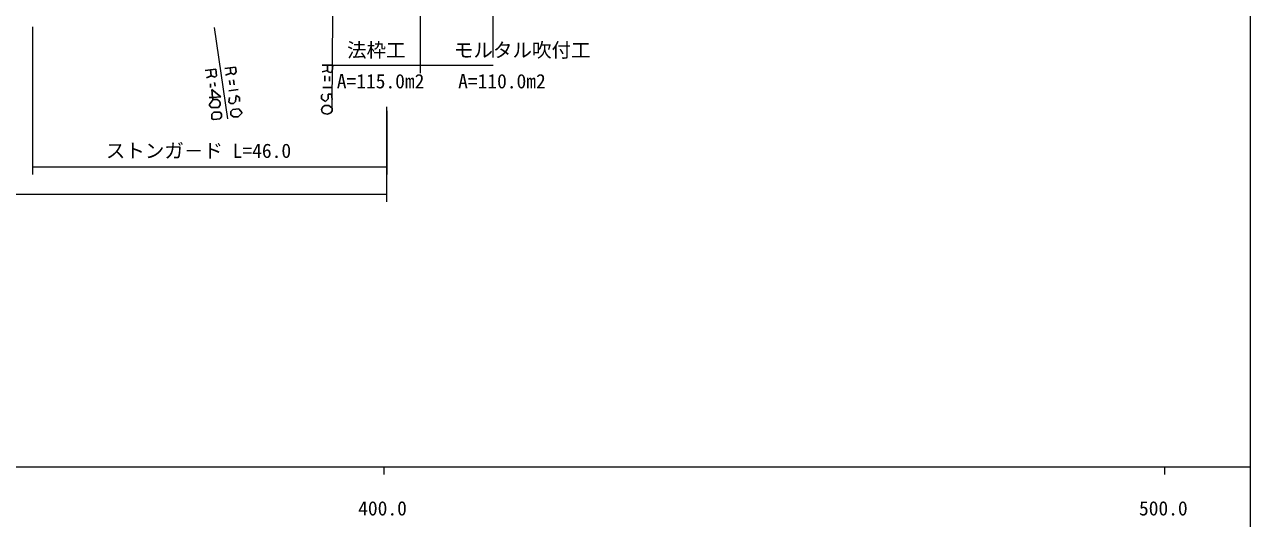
# Model space of a CAD drawing. Units: millimetres, scale not verified. Extents: x 2108 to 642108, y -210131 to 149869.
# Drawn here: x 384094 to 541108, y -31774 to 31540 of the extents above; entities that cross this region are included whole.
import ezdxf
from ezdxf.enums import TextEntityAlignment as Align

# ---------------------------------------------------------------- set-up
doc = ezdxf.new("R2010")
doc.units = ezdxf.units.MM
doc.header["$LTSCALE"] = 1000
doc.linetypes.add('CHAIN', pattern=[18.5, 12, -1.5, 3.5, -1.5])
for name, color, linetype, lineweight in [('M-BGD', 7, 'Continuous', 25), ('M-BMK', 2, 'CHAIN', 13), ('M-BMK-HTXT', 7, 'Continuous', 13), ('M-SUV', 7, 'Continuous', 13)]:
    doc.layers.add(name, color=color, linetype=linetype, lineweight=lineweight)
doc.styles.add('ＭＳ ゴシック', font='')
doc.styles.get('ＭＳ ゴシック').set_extended_font_data('MS Gothic')

msp = doc.modelspace()

# ---------------------------------------------------------------- linework, layer by layer
at = {"layer": 'M-BGD'}
for p, q in [((407902, 25734), (407225, 25649)), ((407902, 25734), (408580, 25818)), ((407902, 25734), (407987, 24972)), ((408580, 25818), (408664, 24972)), ((410442, 25988), (409765, 25903)), ((410527, 25310), (409850, 25056)), ((410442, 25988), (411120, 26072)), ((410442, 25988), (410527, 25310)), ((410950, 25141), (410527, 25310)), ((411204, 25480), (410950, 25141)), ((411120, 26072), (411204, 25480)), ((422211, 26326), (422888, 26326)), ((422888, 25649), (422211, 25480)), ((422888, 26326), (423566, 26326)), ((422888, 26326), (422888, 25649)), ((422973, 25480), (422888, 25649)), ((423312, 25395), (422973, 25480)), ((423481, 25564), (423312, 25395)), ((423566, 26326), (423481, 25564)), ((407987, 24972), (407394, 24718)), ((407902, 23956), (407902, 23448)), ((408495, 24802), (407987, 24972)), ((408410, 24125), (408495, 23617)), ((408664, 24972), (408495, 24802)), ((410358, 24379), (410442, 23786)), ((410866, 24464), (410950, 23786)), ((422550, 24972), (422550, 24294)), ((423142, 24887), (423142, 24294)), ((407733, 22178), (408156, 22178)), ((408156, 22178), (408072, 23194)), ((408072, 23194), (409257, 22262)), ((409257, 22262), (408156, 22178)), ((408156, 22178), (408241, 21924)), ((411458, 23194), (410273, 23024)), ((410358, 22178), (410273, 21585)), ((411120, 21670), (411204, 22432)), ((411204, 22432), (411628, 22178)), ((411628, 22178), (411628, 21670)), ((422296, 22601), (422126, 22432)), ((422126, 22432), (422126, 22008)), ((422126, 22008), (422634, 21670)), ((422296, 23448), (423481, 23448)), ((422634, 21670), (422973, 22008)), ((422973, 22008), (422973, 22601)), ((422973, 22601), (423396, 22601)), ((423396, 22601), (423481, 21924)), ((408241, 21924), (407733, 21246)), ((407733, 21246), (407987, 20908)), ((407987, 20908), (408918, 20908)), ((408749, 21924), (408241, 21924)), ((409003, 21754), (408749, 21924)), ((408918, 20908), (409172, 21246)), ((409172, 21500), (409003, 21754)), ((409172, 21246), (409172, 21500)), ((410273, 21585), (410527, 21416)), ((410527, 21416), (410866, 21416)), ((410527, 20400), (410781, 20654)), ((410781, 20654), (411543, 20738)), ((410866, 21416), (411120, 21670)), ((411543, 20738), (411966, 20230)), ((422126, 20654), (422296, 20992)), ((422211, 20315), (422126, 20654)), ((422296, 20992), (422550, 21162)), ((422550, 21162), (423058, 21162)), ((423058, 21162), (423481, 20823)), ((423481, 20484), (423312, 20230)), ((423481, 20823), (423481, 20484)), ((430508, 12294), (430508, 20458)), ((408072, 20061), (408326, 20315)), ((408072, 19468), (408072, 20061)), ((408326, 19384), (408072, 19468)), ((408326, 20315), (409172, 20315)), ((409088, 19468), (408326, 19384)), ((409342, 19722), (409088, 19468)), ((409172, 20315), (409342, 20061)), ((409342, 20061), (409342, 19722)), ((410527, 19976), (410527, 20400)), ((410866, 19722), (410527, 19976)), ((411458, 19722), (410866, 19722)), ((411966, 20230), (411458, 19722)), ((422465, 20146), (422211, 20315)), ((422888, 20061), (422465, 20146)), ((423312, 20230), (422888, 20061))]:
    msp.add_line(p, q, dxfattribs=at)
at = {"layer": 'M-BMK'}
for p, q in [((405698, 49450), (410104, 19468)), ((423481, 20823), (423735, 50202))]:
    msp.add_line(p, q, dxfattribs=at)
at = {"layer": 'M-BMK-HTXT'}
for p, q in [((444115, 27323), (444115, 35084)), ((434814, 25323), (434814, 34379)), ((385127, 31249), (385127, 12294)), ((423601, 26323), (434814, 26323)), ((434814, 26323), (444115, 26323)), ((430508, 8796), (430508, 20977)), ((385127, 13294), (430508, 13294)), ((278449, 9796), (430508, 9796))]:
    msp.add_line(p, q, dxfattribs=at)
at = {"layer": 'M-SUV'}
for p, q in [((541108, -210131), (541108, 139869)), ((2108, -25131), (541108, -25131)), ((430108, -25131), (430108, -26131)), ((530108, -25131), (530108, -26131))]:
    msp.add_line(p, q, dxfattribs=at)

# ---------------------------------------------------------------- texts
at = {"layer": 'M-BMK-HTXT', "style": 'ＭＳ ゴシック'}
for s, p in [('法枠工', (425397, 26791)), ('モルタル吹付工', (439088, 26791)), ('A=115.0m2', (424086, 22805)), ('A=110.0m2', (439628, 22805)), ('ストンガ－ド L=46.0', (394507, 13894))]:
    msp.add_text(s, height=1833, dxfattribs=at).set_placement(p, align=Align.BOTTOM_LEFT)
at = {"layer": 'M-SUV', "style": 'ＭＳ ゴシック'}
for s, p in [('400.0', (426828, -31936)), ('500.0', (526828, -31936))]:
    msp.add_text(s, height=1833, dxfattribs=at).set_placement(p, align=Align.BOTTOM_LEFT)

doc.saveas('drawing.dxf')
